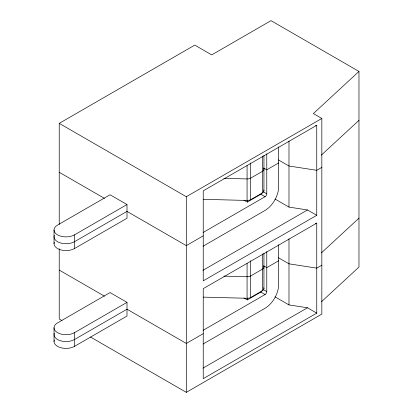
<?xml version="1.0" encoding="UTF-8"?>
<svg xmlns="http://www.w3.org/2000/svg" width="413" height="413" viewBox="0 0 413 413"><rect width="100%" height="100%" fill="white"/><g stroke="black" fill="none" stroke-linecap="round" stroke-linejoin="round"><path stroke-width="0.62" d="M59.229 224.388L59.229 123.358L194.771 45.105L211.709 54.888L271.011 20.65L358.974 71.434L313.364 113.575L321.835 118.464L321.835 314.097L186.299 392.35L90.442 337.008M321.355 155.097L358.974 120.343M321.355 252.916L358.974 218.162M321.355 301.82L358.974 267.066L358.974 71.434M126.998 204.543L110.059 194.76L57.536 225.085A11.982 6.918 0 0 0 57.536 234.868A11.982 6.918 0 0 0 74.479 234.868L126.998 204.543L126.998 218.24L74.479 248.559A11.982 6.918 0 0 1 60.334 249.762A11.982 6.918 0 0 1 54.268 242.286M59.229 123.358L186.299 196.717L321.835 118.464M316.75 125.315L203.237 190.847L203.237 280.84L316.75 215.302L316.75 125.315L315.517 125.645M278.63 162.97L266.772 169.82L263.597 167.983M203.31 199.314L247.072 200.46A4.791 2.767 0 0 0 250.676 199.655L262.539 192.804A4.791 2.767 0 0 0 263.675 189.934M243.938 200.16L247.289 202.096L260.846 194.275A2.395 1.384 -60 0 0 262.245 192.613M203.103 232.498L265.079 196.717A2.395 1.384 -60 0 0 266.772 193.785L266.772 153.796M203.237 235.844L186.299 245.627L126.998 211.389L74.479 241.713A11.982 6.918 0 0 1 60.334 242.916A11.982 6.918 0 0 1 54.268 235.441M321.835 167.373L316.75 170.306L288.981 166.011L278.388 159.898M203.103 246.194L265.079 210.413A19.168 11.068 -60 0 0 278.63 186.934L278.63 146.951M126.998 302.357L110.059 292.58L57.536 322.899A11.982 6.918 0 0 0 57.536 332.682A11.982 6.918 0 0 0 74.479 332.682L126.998 302.357L126.998 316.053L74.479 346.378A11.982 6.918 0 0 1 60.334 347.576A11.982 6.918 0 0 1 54.268 340.105M202.933 270.329L307.494 209.959L316.75 215.302M316.75 223.128L203.237 288.666L203.237 378.654L316.75 313.121L316.75 223.128L315.517 223.459M278.63 260.789L266.772 267.634L263.597 265.802M203.31 297.128L247.072 298.279A4.791 2.767 0 0 0 250.676 297.468L262.539 290.623A4.791 2.767 0 0 0 263.675 287.753M243.938 297.98L247.289 299.915L260.846 292.089A2.395 1.384 -60 0 0 262.167 290.587M203.103 330.317L265.079 294.536A2.395 1.384 -60 0 0 266.772 291.599L266.772 251.615M203.237 333.663L186.299 343.44L126.998 309.208L74.479 339.527A11.982 6.918 0 0 1 60.334 340.73A11.982 6.918 0 0 1 54.268 333.26M321.835 265.187L316.75 268.125L288.981 263.83L278.388 257.712M203.103 344.008L265.079 308.227A19.168 11.068 -60 0 0 278.63 284.753L278.63 244.764M202.933 368.143L307.494 307.773L316.75 313.121M223.903 178.333L247.072 178.943A4.791 2.767 0 0 0 250.676 178.132L262.539 171.287A4.791 2.767 0 0 0 263.675 168.416M223.903 276.147L247.072 276.756A4.791 2.767 0 0 0 250.676 275.951L262.539 269.1A4.791 2.767 0 0 0 263.675 266.23M275.048 199.051L288.981 207.094L307.494 209.959M275.048 296.864L288.981 304.913L307.494 307.773M263.066 191.642L266.772 193.785M260.846 194.275L265.079 196.717M263.066 289.461L266.772 291.599M59.229 172.262L104.474 198.385M260.846 292.089L265.079 294.536M59.229 270.081L104.474 296.198M62.017 320.596L59.229 318.991L59.229 248.843M288.981 140.978L288.981 207.094M288.981 238.791L288.981 304.913M263.943 155.582L263.943 190.847M263.943 253.396L263.943 288.666M262.539 156.093L262.539 192.804M262.539 253.912L262.539 290.623M250.676 162.944L250.676 199.655M250.676 260.758L250.676 297.468M247.289 200.212L247.289 202.096M247.289 298.026L247.289 299.915M247.072 165.649L247.072 200.46M247.072 263.463L247.072 298.279M186.299 196.717L186.299 392.35M74.479 234.868L74.479 248.559M74.479 332.682L74.479 346.378M54.026 229.974L54.026 243.67M54.026 327.793L54.026 341.484"/></g></svg>
